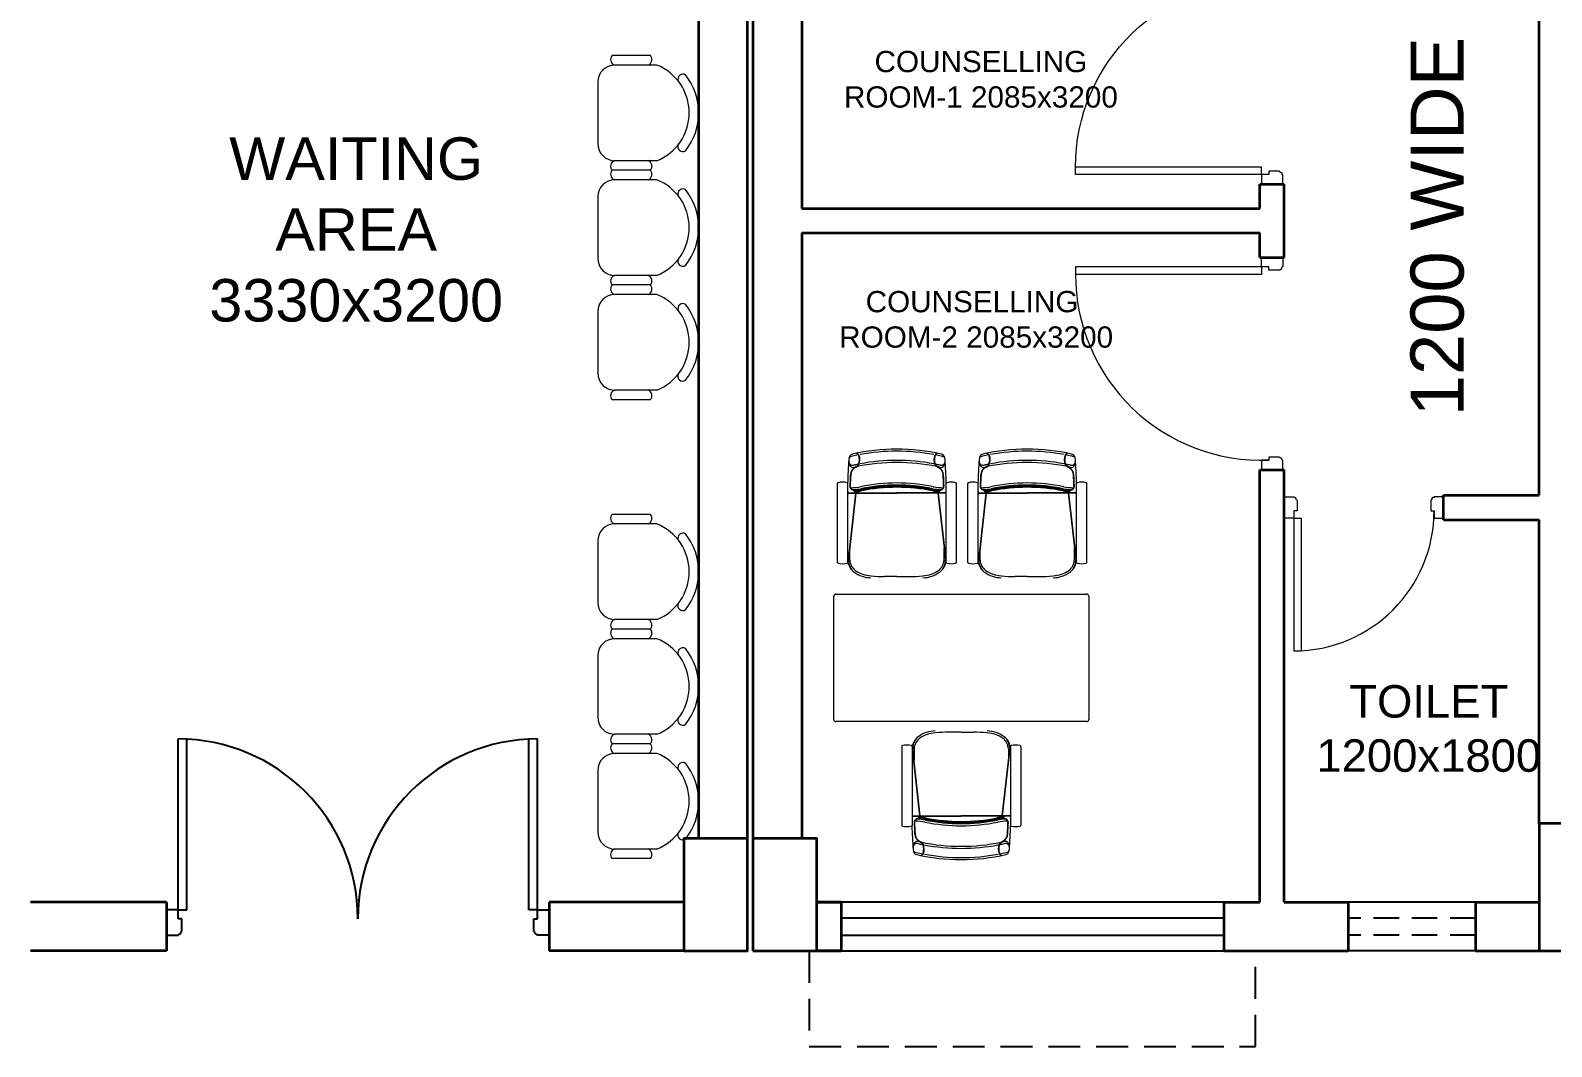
# Model space of a CAD drawing. Header units: millimetres. Extents: x 1380494 to 2061523, y -305664 to -174999.
# Drawn here: x 2005513 to 2012671, y -287774 to -282991 of the extents above; entities that cross this region are included whole.
import ezdxf
from ezdxf.enums import TextEntityAlignment as Align

# ---------------------------------------------------------------- set-up
doc = ezdxf.new("R2010")
doc.units = ezdxf.units.MM
doc.header["$LTSCALE"] = 600
doc.header["$MEASUREMENT"] = 0
doc.linetypes.add('HIDDEN', pattern=[0.375, 0.25, -0.125])
for name, color, linetype, lineweight in [('col', 5, 'Continuous', 35), ('DOOR', 144, 'Continuous', 13), ('funiture', 30, 'Continuous', 13), ('furniture', 30, 'Continuous', 9), ('P-Wall', 250, 'Continuous', 35)]:
    doc.layers.add(name, color=color, linetype=linetype, lineweight=lineweight)
for name, color, linetype in [('Lines', 7, 'Continuous'), ('TEXT', 250, 'Continuous'), ('wall', 1, 'Continuous'), ('Window', 4, 'Continuous')]:
    doc.layers.add(name, color=color, linetype=linetype)
doc.styles.add('ARIAL', font='arial.ttf')

# ---------------------------------------------------------------- blocks, each defined once
blk = doc.blocks.new('CH1')
for p, q in [((7.79, 8.86), (15.54, 8.86)), ((8.95, 10.63), (16.07, 10.63)), ((18.73, -5.67), (18.73, 5.67)), ((7.79, -8.86), (15.54, -8.86)), ((8.95, -10.63), (16.07, -10.63))]:
    blk.add_line(p, q)
for centre, radius, start, end in [((11.3, 0), 9.53, 111.6314, 248.3686), ((9.81, 9.9), 1.13, 139.8035, 247.8585), ((15.54, 5.67), 3.19, 0, 90), ((15.21, 9.9), 1.13, 292.1415, 40.1965), ((11.3, 0), 11.3, 141.456, 218.544), ((2.95, 6.24), 0.935, 339.0298, 121.3377), ((2.94, -6.24), 0.935, 238.6623, 20.9702), ((15.54, -5.67), 3.19, 270, 0), ((9.81, -9.9), 1.13, 112.1415, 220.1965), ((15.21, -9.9), 1.13, 319.8035, 67.8585)]:
    blk.add_arc(centre, radius, start, end)
blk = doc.blocks.new('A$C32852038')
at = {"xscale": 25.40000009536743, "yscale": 25.39999985694885, "zscale": 25.39999999999785, "rotation": 90}
blk.add_blockref('CH1', (0, -475.7), dxfattribs=at)
blk = doc.blocks.new('750')
at = {"layer": 'DOOR', "color": 8}
for p, q in [((-50, 705), (-47.5, 705)), ((-35, 690), (-35, 692.5)), ((50, 45), (50, 80)), ((50, 80), (675, 80)), ((675, 45), (675, 80)), ((-50, 45), (-47.5, 45)), ((-35, 60), (-35, 57.5)), ((50, 45), (675, 45))]:
    blk.add_line(p, q, dxfattribs=at)
for points in [[(15, 690), (15, 705), (50, 705), (50, 750), (-50, 750), (-50, 705)], [(-35, 690), (15, 690)], [(15, 60), (15, 45), (50, 45), (50, 0), (-50, 0), (-50, 45)], [(-35, 60), (15, 60)]]:
    blk.add_lwpolyline(points, dxfattribs=at)
for centre, radius, start, end in [((-35, 705), 12.5, 180, 270), ((15, 45), 660, 0, 90), ((-35, 45), 12.5, 90, 180)]:
    blk.add_arc(centre, radius, start, end, dxfattribs=at)
blk = doc.blocks.new('A$C19B8274B')
at = {"layer": 'DOOR'}
blk.add_line((-45, 925), (-80, 925), dxfattribs=at)
at = {"layer": 'DOOR', "color": 8}
for p, q in [((-80, 50), (-80, 925)), ((-45, 50), (-45, 925)), ((-45, 50), (-80, 50)), ((-955, -50), (-955, -47.5)), ((-940, -35), (-942.5, -35)), ((-60, -35), (-57.5, -35)), ((-45, -50), (-45, -47.5))]:
    blk.add_line(p, q, dxfattribs=at)
for points in [[(-940, 15), (-955, 15), (-955, 50), (-1000, 50), (-1000, -50), (-955, -50)], [(-940, -35), (-940, 15)], [(-60, 15), (-45, 15), (-45, 50), (0, 50), (0, -50), (-45, -50)], [(-60, -35), (-60, 15)]]:
    blk.add_lwpolyline(points, dxfattribs=at)
for centre, radius, start, end in [((-80, 50), 875, 90, 182.29244), ((-955, -35), 12.5, 270, 0), ((-45, -35), 12.5, 180, 270)]:
    blk.add_arc(centre, radius, start, end, dxfattribs=at)
blk = doc.blocks.new('W1800')
at = {"layer": 'wall', "color": 7}
for p, q in [((0, -57.5), (0, 172.5)), ((1800, 172.5), (1800, -57.5))]:
    blk.add_line(p, q, dxfattribs=at)
at = {"layer": 'Window'}
for p, q in [((0, 172.5), (1800, 172.5)), ((0, 97.5), (1800, 97.5)), ((1800, 17.5), (0, 17.5)), ((1800, -57.5), (0, -57.5))]:
    blk.add_line(p, q, dxfattribs=at)

msp = doc.modelspace()

# ---------------------------------------------------------------- linework, layer by layer
at = {"color": 8, "lineweight": 25}
for p, q in [((2006207.8057, -287130.3043), (2006207.8057, -286326.3043)), ((2006249.8057, -287130.3043), (2006249.8057, -286326.3043)), ((2007857.8057, -287130.3043), (2007857.8057, -286326.3043)), ((2007899.8057, -287130.3043), (2007899.8057, -286326.3043)), ((2006153.8057, -287130.3043), (2006153.8057, -287250.3043)), ((2006207.8057, -287130.3043), (2006153.8057, -287130.3043)), ((2006153.8057, -287130.3043), (2006153.8057, -287250.3043)), ((2006207.8057, -287172.3043), (2006207.8057, -287130.3043)), ((2006207.8057, -287130.3043), (2006249.8057, -287130.3043)), ((2007899.8057, -287130.3043), (2007857.8057, -287130.3043)), ((2007899.8057, -287172.3043), (2007899.8057, -287130.3043)), ((2007899.8057, -287130.3043), (2007953.8057, -287130.3043)), ((2007953.8057, -287130.3043), (2007953.8057, -287250.3043)), ((2006225.8057, -287172.3043), (2006207.8057, -287172.3043)), ((2006225.8057, -287232.3043), (2006222.8057, -287232.3043)), ((2006225.8057, -287232.3043), (2006225.8057, -287172.3043)), ((2007881.8057, -287172.3043), (2007899.8057, -287172.3043)), ((2007881.8057, -287232.3043), (2007881.8057, -287172.3043)), ((2007881.8057, -287232.3043), (2007884.8057, -287232.3043)), ((2006153.8057, -287250.3043), (2006207.8057, -287250.3043)), ((2006207.8057, -287250.3043), (2006207.8057, -287247.3043)), ((2007899.8057, -287250.3043), (2007899.8057, -287247.3043)), ((2007953.8057, -287250.3043), (2007899.8057, -287250.3043))]:
    msp.add_line(p, q, dxfattribs=at)
at = {"color": 8}
for centre, radius, start, end in [((2006207.8057, -287172.3043), 846, 0, 90), ((2007899.8057, -287172.3043), 846, 90, 180), ((2006207.8057, -287232.3043), 15, 270, 0), ((2007899.8057, -287232.3043), 15, 180, 270)]:
    msp.add_arc(centre, radius, start, end, dxfattribs=at)
at = {"layer": 'col'}
for points in [[(2012613.3057, -287324.3043), (2012963.3057, -287324.3043), (2012963.3057, -286724.3043), (2012613.3057, -286724.3043)], [(2008588.3057, -287324.3043), (2008888.3057, -287324.3043), (2008888.3057, -286794.3043), (2008588.3057, -286794.3043)], [(2008913.3057, -287324.3043), (2009213.3057, -287324.3043), (2009213.3057, -286794.3043), (2008913.3057, -286794.3043)]]:
    msp.add_lwpolyline(points, close=True, dxfattribs=at)
at = {"layer": 'funiture'}
for p, q in [((2009310.6789, -285494.9793), (2009310.6789, -285123.7742)), ((2009358.9499, -285494.9793), (2009358.9499, -285123.7742)), ((2009358.99, -285162.276), (2009358.99, -285142.6516)), ((2009363.8171, -285167.1031), (2009590.6503, -285167.1031)), ((2009817.4834, -285167.1031), (2009590.6503, -285167.1031)), ((2009822.3105, -285162.276), (2009822.3105, -285142.6516)), ((2009822.3507, -285494.9793), (2009822.3507, -285123.7742)), ((2009870.6216, -285494.9793), (2009870.6216, -285123.7742)), ((2009923.9514, -285494.9793), (2009923.9514, -285123.7742)), ((2009972.2224, -285494.9793), (2009972.2224, -285123.7742)), ((2009972.2625, -285162.276), (2009972.2625, -285142.6516)), ((2009977.0896, -285167.1031), (2010203.9228, -285167.1031)), ((2010430.7559, -285167.1031), (2010203.9228, -285167.1031)), ((2010435.583, -285162.276), (2010435.583, -285142.6516)), ((2010435.6232, -285494.9793), (2010435.6232, -285123.7742)), ((2010483.8941, -285494.9793), (2010483.8941, -285123.7742)), ((2009395.9191, -285168.639), (2009360.5128, -285483.6475)), ((2009397.8584, -285168.639), (2009362.4411, -285483.7725)), ((2009363.8171, -285168.639), (2009590.6503, -285168.639)), ((2009817.4834, -285168.639), (2009590.6503, -285168.639)), ((2009783.4422, -285168.639), (2009818.8595, -285483.7725)), ((2009785.3815, -285168.639), (2009820.7878, -285483.6475)), ((2010009.1916, -285168.639), (2009973.7853, -285483.6475)), ((2010011.1309, -285168.639), (2009975.7136, -285483.7725)), ((2009977.0896, -285168.639), (2010203.9228, -285168.639)), ((2010430.7559, -285168.639), (2010203.9228, -285168.639)), ((2010396.7147, -285168.639), (2010432.132, -285483.7725)), ((2010398.654, -285168.639), (2010434.0603, -285483.6475)), ((2009368.6041, -285483.1711), (2009368.6041, -285428.936)), ((2009812.6965, -285483.1711), (2009812.6965, -285428.936)), ((2009981.8765, -285483.1711), (2009981.8765, -285428.936)), ((2010425.969, -285483.1711), (2010425.969, -285428.936)), ((2009590.6503, -285561.8997), (2009532.7252, -285561.8997)), ((2009590.6503, -285561.8997), (2009648.5754, -285561.8997)), ((2010203.9228, -285561.8997), (2010145.9977, -285561.8997)), ((2010203.9228, -285561.8997), (2010261.8479, -285561.8997)), ((2009293.3057, -286234.7548), (2009293.3057, -285654.7548)), ((2009303.3057, -285644.7548), (2010483.3057, -285644.7548)), ((2010493.3057, -285654.7548), (2010493.3057, -286234.7548)), ((2010483.3057, -286244.7548), (2009303.3057, -286244.7548)), ((2009893.3057, -286294.3043), (2009835.3806, -286294.3043)), ((2009893.3057, -286294.3043), (2009951.2308, -286294.3043)), ((2009613.3344, -286361.2247), (2009613.3344, -286732.4298)), ((2009661.6053, -286361.2247), (2009661.6053, -286732.4298)), ((2009698.5745, -286687.5651), (2009663.1682, -286372.5565)), ((2009700.5138, -286687.5651), (2009665.0965, -286372.4315)), ((2009671.2595, -286373.033), (2009671.2595, -286427.268)), ((2010086.0976, -286687.5651), (2010121.5149, -286372.4315)), ((2010088.0369, -286687.5651), (2010123.4432, -286372.5565)), ((2010115.3519, -286373.033), (2010115.3519, -286427.268)), ((2010125.0061, -286361.2247), (2010125.0061, -286732.4298)), ((2010173.277, -286361.2247), (2010173.277, -286732.4298)), ((2009661.6455, -286693.928), (2009661.6455, -286713.5524)), ((2009666.4726, -286687.5651), (2009893.3057, -286687.5651)), ((2009666.4726, -286689.1009), (2009893.3057, -286689.1009)), ((2010120.1389, -286687.5651), (2009893.3057, -286687.5651)), ((2010120.1389, -286689.1009), (2009893.3057, -286689.1009)), ((2010124.9659, -286693.928), (2010124.9659, -286713.5524))]:
    msp.add_line(p, q, dxfattribs=at)
for centre, radius, start, end in [((2020022.8203, -285632.2215), 10676.8032, 176.65963364, 177.25843805), ((2009382.9966, -285018.7489), 19.3084, 176.70008449, 282.67323217), ((2009416.1895, -285016.4101), 52.4125, 180.25677998, 197.74582907), ((2009416.1895, -285016.4101), 52.4125, 158.20632545, 173.09759814), ((2009374.4387, -285007.1827), 9.6542, 103.70082581, 167.53733346), ((2009384.5513, -285003.7574), 18.3429, 99.77146883, 158.20632545), ((2009590.6503, -285894.0629), 922.509, 101.66197863, 103.70082581), ((2009590.6503, -285894.0629), 932.1632, 90, 102.96978988), ((2009393.1628, -285000.2277), 19.3084, 23.96650584, 72.45618572), ((2009393.1628, -285000.2277), 21.2392, 23.96650584, 64.20373693), ((2009362.1401, -285011.8435), 52.4125, 336.03349416, 21.79367455), ((2009362.1401, -285011.8435), 54.3433, 336.03349416, 21.79367455), ((2009590.6503, -285942.1925), 927.1947, 90, 100.77556072), ((2009590.6503, -285894.0629), 922.509, 90, 100.82869696), ((2009590.6503, -285894.0629), 932.1632, 77.03021012, 90), ((2009590.6503, -285894.0629), 922.509, 79.17130304, 90), ((2009590.6503, -285942.1925), 927.1947, 79.22443928, 90), ((2009819.1605, -285011.8435), 54.3433, 158.20632545, 203.96650584), ((2009819.1605, -285011.8435), 52.4125, 158.20632545, 203.96650584), ((2009788.1378, -285000.2277), 21.2392, 115.79626307, 156.03349416), ((2009788.1378, -285000.2277), 19.3084, 107.54381428, 156.03349416), ((2009590.6503, -285894.0629), 922.509, 76.29917419, 78.33802137), ((2009798.304, -285018.7489), 19.3084, 257.32676783, 3.29991551), ((2009796.7493, -285003.7574), 18.3429, 21.79367455, 80.22853117), ((2009806.8619, -285007.1827), 9.6542, 12.46266654, 76.29917419), ((2009765.1111, -285016.4101), 52.4125, 6.90240186, 21.79367455), ((2009765.1111, -285016.4101), 52.4125, 342.25417093, 359.74322002), ((1999158.4803, -285632.2215), 10676.8032, 2.74156195, 3.34036636), ((2020636.0928, -285632.2215), 10676.8032, 176.65963364, 177.25843805), ((2009996.2691, -285018.7489), 19.3084, 176.70008449, 282.67323217), ((2010029.4619, -285016.4101), 52.4125, 180.25677998, 197.74582907), ((2010029.4619, -285016.4101), 52.4125, 158.20632545, 173.09759814), ((2009987.7112, -285007.1827), 9.6542, 103.70082581, 167.53733346), ((2009997.8238, -285003.7574), 18.3429, 99.77146883, 158.20632545), ((2010203.9228, -285894.0629), 922.509, 101.66197863, 103.70082581), ((2010203.9228, -285894.0629), 932.1632, 90, 102.96978988), ((2010006.4353, -285000.2277), 19.3084, 23.96650584, 72.45618572), ((2010006.4353, -285000.2277), 21.2392, 23.96650584, 64.20373693), ((2009975.4126, -285011.8435), 52.4125, 336.03349416, 21.79367455), ((2009975.4126, -285011.8435), 54.3433, 336.03349416, 21.79367455), ((2010203.9228, -285942.1925), 927.1947, 90, 100.77556072), ((2010203.9228, -285894.0629), 922.509, 90, 100.82869696), ((2010203.9228, -285894.0629), 932.1632, 77.03021012, 90), ((2010203.9228, -285894.0629), 922.509, 79.17130304, 90), ((2010203.9228, -285942.1925), 927.1947, 79.22443928, 90), ((2010432.433, -285011.8435), 54.3433, 158.20632545, 203.96650584), ((2010432.433, -285011.8435), 52.4125, 158.20632545, 203.96650584), ((2010401.4103, -285000.2277), 21.2392, 115.79626307, 156.03349416), ((2010401.4103, -285000.2277), 19.3084, 107.54381428, 156.03349416), ((2010203.9228, -285894.0629), 922.509, 76.29917419, 78.33802137), ((2010411.5765, -285018.7489), 19.3084, 257.32676783, 3.29991551), ((2010410.0218, -285003.7574), 18.3429, 21.79367455, 80.22853117), ((2010420.1344, -285007.1827), 9.6542, 12.46266654, 76.29917419), ((2010378.3836, -285016.4101), 52.4125, 6.90240186, 21.79367455), ((2010378.3836, -285016.4101), 52.4125, 342.25417093, 359.74322002), ((1999771.7528, -285632.2215), 10676.8032, 2.74156195, 3.34036636), ((2009385.7205, -285028.5777), 19.8188, 191.07620521, 298.39111717), ((2020022.8203, -285632.2215), 10665.5921, 177.05750074, 177.32765938), ((2020022.8203, -285632.2215), 10663.6612, 177.05803753, 177.32765938), ((2009415.3971, -285085.1977), 44.1095, 112.95981297, 179.37544242), ((2009415.3971, -285085.1977), 42.1787, 112.95981297, 179.37544242), ((2009590.6503, -285942.1925), 927.1947, 101.39623838, 102.67323217), ((2009386.5128, -285020.653), 26.627, 296.01260835, 332.04881332), ((2009386.5128, -285020.653), 28.5578, 296.01260835, 332.04881332), ((2009590.6503, -285942.1925), 917.5405, 90, 101.81072408), ((2009590.6503, -285942.1925), 917.5405, 78.18927592, 90), ((2009794.7878, -285020.653), 28.5578, 207.95118668, 243.98739165), ((2009794.7878, -285020.653), 26.627, 207.95118668, 243.98739165), ((2009590.6503, -285942.1925), 927.1947, 77.32676783, 78.60376162), ((2009765.9035, -285085.1977), 42.1787, 0.62455758, 67.04018703), ((2009765.9035, -285085.1977), 44.1095, 0.62455758, 67.04018703), ((2009795.5801, -285028.5777), 19.8188, 241.60888283, 348.92379479), ((1999158.4803, -285632.2215), 10663.6612, 2.67234062, 2.94196247), ((1999158.4803, -285632.2215), 10665.5921, 2.67234062, 2.94249926), ((2009998.993, -285028.5777), 19.8188, 191.07620521, 298.39111717), ((2020636.0928, -285632.2215), 10665.5921, 177.05750074, 177.32765938), ((2020636.0928, -285632.2215), 10663.6612, 177.05803753, 177.32765938), ((2010028.6696, -285085.1977), 44.1095, 112.95981297, 179.37544242), ((2010028.6696, -285085.1977), 42.1787, 112.95981297, 179.37544242), ((2010203.9228, -285942.1925), 927.1947, 101.39623838, 102.67323217), ((2009999.7853, -285020.653), 26.627, 296.01260835, 332.04881332), ((2009999.7853, -285020.653), 28.5578, 296.01260835, 332.04881332), ((2010203.9228, -285942.1925), 917.5405, 90, 101.81072408), ((2010203.9228, -285942.1925), 917.5405, 78.18927592, 90), ((2010408.0603, -285020.653), 28.5578, 207.95118668, 243.98739165), ((2010408.0603, -285020.653), 26.627, 207.95118668, 243.98739165), ((2010203.9228, -285942.1925), 927.1947, 77.32676783, 78.60376162), ((2010379.176, -285085.1977), 42.1787, 0.62455758, 67.04018703), ((2010379.176, -285085.1977), 44.1095, 0.62455758, 67.04018703), ((2010408.8526, -285028.5777), 19.8188, 241.60888283, 348.92379479), ((1999771.7528, -285632.2215), 10663.6612, 2.67234062, 2.94196247), ((1999771.7528, -285632.2215), 10665.5921, 2.67234062, 2.94249926), ((2009314.5406, -285123.7742), 3.8617, 104.50916381, 180), ((2009334.8144, -285202.1155), 84.7837, 75.49083619, 104.50916381), ((2009355.0882, -285123.7742), 3.8617, 0, 75.49083619), ((2009363.8171, -285162.276), 4.8271, 180, 270), ((2009388.1144, -285135.8467), 19.3084, 177.32765938, 249.24401899), ((2009388.1144, -285135.8467), 17.3775, 177.32765938, 249.24401899), ((2009362.1197, -284812.2747), 331.4631, 271.80312381, 279.94269532), ((2009371.4459, -285179.8286), 27.7262, 27.32078009, 69.24401899), ((2009371.4459, -285179.8286), 29.657, 27.32078009, 69.24401899), ((2009362.1197, -284812.2747), 341.1173, 273.58999436, 279.94269532), ((2009362.1197, -284812.2747), 345.9444, 274.69671947, 279.94269532), ((2009362.1197, -284812.2747), 348.8406, 275.11950739, 279.94269532), ((2009362.1197, -284812.2747), 351.7369, 275.4393317, 279.94269532), ((2009588.2365, -285955.3537), 833.88, 89.83220517, 101.70538629), ((2009588.2365, -285955.3537), 824.2258, 89.83220517, 101.70538629), ((2009588.2365, -285955.3537), 819.3987, 89.83220517, 101.70538629), ((2009588.2365, -285955.3537), 816.5025, 89.83081802, 101.70538629), ((2009588.2365, -285955.3537), 813.6062, 89.83001502, 101.70538629), ((2009593.0641, -285955.3537), 833.88, 78.29461371, 90.16779483), ((2009588.2365, -285955.3537), 833.88, 89.83220517, 89.83414781), ((2009593.0641, -285955.3537), 824.2258, 78.29461371, 90.16779483), ((2009593.0641, -285955.3537), 813.6062, 78.29461371, 90.16998498), ((2009593.0641, -285955.3537), 816.5025, 78.29461371, 90.16918198), ((2009593.0641, -285955.3537), 819.3987, 78.29461371, 90.16779483), ((2009819.1809, -284812.2747), 351.7369, 260.05730468, 264.5606683), ((2009819.1809, -284812.2747), 348.8406, 260.05730468, 264.88049261), ((2009819.1809, -284812.2747), 345.9444, 260.05730468, 265.30328053), ((2009819.1809, -284812.2747), 341.1173, 260.05730468, 266.41000564), ((2009819.1809, -284812.2747), 331.4631, 260.05730468, 268.19687619), ((2009809.8547, -285179.8286), 29.657, 110.75598101, 152.67921991), ((2009809.8547, -285179.8286), 27.7262, 110.75598101, 152.67921991), ((2009793.1862, -285135.8467), 17.3775, 290.75598101, 2.67234062), ((2009793.1862, -285135.8467), 19.3084, 290.75598101, 2.67234062), ((2009817.4834, -285162.276), 4.8271, 270, 0), ((2009826.2124, -285123.7742), 3.8617, 104.50916381, 180), ((2009846.4862, -285202.1155), 84.7837, 75.49083619, 104.50916381), ((2009866.76, -285123.7742), 3.8617, 0, 75.49083619), ((2009927.8131, -285123.7742), 3.8617, 104.50916381, 180), ((2009948.0869, -285202.1155), 84.7837, 75.49083619, 104.50916381), ((2009968.3607, -285123.7742), 3.8617, 0, 75.49083619), ((2009977.0896, -285162.276), 4.8271, 180, 270), ((2010001.3869, -285135.8467), 19.3084, 177.32765938, 249.24401899), ((2010001.3869, -285135.8467), 17.3775, 177.32765938, 249.24401899), ((2009975.3922, -284812.2747), 331.4631, 271.80312381, 279.94269532), ((2009984.7184, -285179.8286), 27.7262, 27.32078009, 69.24401899), ((2009984.7184, -285179.8286), 29.657, 27.32078009, 69.24401899), ((2009975.3922, -284812.2747), 341.1173, 273.58999436, 279.94269532), ((2009975.3922, -284812.2747), 345.9444, 274.69671947, 279.94269532), ((2009975.3922, -284812.2747), 348.8406, 275.11950739, 279.94269532), ((2009975.3922, -284812.2747), 351.7369, 275.4393317, 279.94269532), ((2010201.509, -285955.3537), 833.88, 89.83220517, 101.70538629), ((2010201.509, -285955.3537), 824.2258, 89.83220517, 101.70538629), ((2010201.509, -285955.3537), 819.3987, 89.83220517, 101.70538629), ((2010201.509, -285955.3537), 816.5025, 89.83081802, 101.70538629), ((2010201.509, -285955.3537), 813.6062, 89.83001502, 101.70538629), ((2010206.3366, -285955.3537), 833.88, 78.29461371, 90.16779483), ((2010201.509, -285955.3537), 833.88, 89.83220517, 89.83414781), ((2010206.3366, -285955.3537), 824.2258, 78.29461371, 90.16779483), ((2010206.3366, -285955.3537), 813.6062, 78.29461371, 90.16998498), ((2010206.3366, -285955.3537), 816.5025, 78.29461371, 90.16918198), ((2010206.3366, -285955.3537), 819.3987, 78.29461371, 90.16779483), ((2010432.4534, -284812.2747), 351.7369, 260.05730468, 264.5606683), ((2010432.4534, -284812.2747), 348.8406, 260.05730468, 264.88049261), ((2010432.4534, -284812.2747), 345.9444, 260.05730468, 265.30328053), ((2010432.4534, -284812.2747), 341.1173, 260.05730468, 266.41000564), ((2010432.4534, -284812.2747), 331.4631, 260.05730468, 268.19687619), ((2010423.1272, -285179.8286), 29.657, 110.75598101, 152.67921991), ((2010423.1272, -285179.8286), 27.7262, 110.75598101, 152.67921991), ((2010406.4587, -285135.8467), 17.3775, 290.75598101, 2.67234062), ((2010406.4587, -285135.8467), 19.3084, 290.75598101, 2.67234062), ((2010430.7559, -285162.276), 4.8271, 270, 0), ((2010439.4849, -285123.7742), 3.8617, 104.50916381, 180), ((2010459.7587, -285202.1155), 84.7837, 75.49083619, 104.50916381), ((2010480.0324, -285123.7742), 3.8617, 0, 75.49083619), ((2009363.777, -285173.466), 4.8271, 90, 180), ((2009817.5236, -285173.466), 4.8271, 0, 90), ((2009977.0495, -285173.466), 4.8271, 90, 180), ((2010430.7961, -285173.466), 4.8271, 0, 90), ((2009314.5406, -285494.9793), 3.8617, 180, 255.49083619), ((2009334.8144, -285416.6381), 84.7837, 255.49083619, 284.50916381), ((2009355.0882, -285494.9793), 3.8617, 284.50916381, 0), ((2009436.0984, -285479.7845), 77.2335, 182.6868545, 232.02550543), ((2009361.4722, -285483.7554), 0.9654, 173.58699229, 181.51759988), ((2009438.3265, -285481.7192), 77.8467, 181.51759988, 216.50279898), ((2009442.2915, -285483.7537), 79.8566, 180.09192876, 213.96552323), ((2009436.0984, -285479.7845), 67.5793, 182.6868545, 232.02550543), ((2009745.2021, -285479.7845), 67.5793, 307.97449457, 357.3131455), ((2009745.2021, -285479.7845), 77.2335, 307.97449457, 357.3131455), ((2009739.009, -285483.7537), 79.8566, 326.03447677, 359.90807124), ((2009742.9741, -285481.7192), 77.8467, 323.49720102, 358.48240012), ((2009819.8284, -285483.7554), 0.9654, 358.48240012, 6.41300771), ((2009826.2124, -285494.9793), 3.8617, 180, 255.49083619), ((2009846.4862, -285416.6381), 84.7837, 255.49083619, 284.50916381), ((2009866.76, -285494.9793), 3.8617, 284.50916381, 0), ((2009927.8131, -285494.9793), 3.8617, 180, 255.49083619), ((2009948.0869, -285416.6381), 84.7837, 255.49083619, 284.50916381), ((2009968.3607, -285494.9793), 3.8617, 284.50916381, 0), ((2010049.3709, -285479.7845), 77.2335, 182.6868545, 232.02550543), ((2009974.7446, -285483.7554), 0.9654, 173.58699229, 181.51759988), ((2010051.5989, -285481.7192), 77.8467, 181.51759988, 216.50279898), ((2010055.564, -285483.7537), 79.8566, 180.09192876, 213.96552323), ((2010049.3709, -285479.7845), 67.5793, 182.6868545, 232.02550543), ((2010358.4746, -285479.7845), 67.5793, 307.97449457, 357.3131455), ((2010358.4746, -285479.7845), 77.2335, 307.97449457, 357.3131455), ((2010352.2815, -285483.7537), 79.8566, 326.03447677, 359.90807124), ((2010356.2466, -285481.7192), 77.8467, 323.49720102, 358.48240012), ((2010433.1009, -285483.7554), 0.9654, 358.48240012, 6.41300771), ((2010439.4849, -285494.9793), 3.8617, 180, 255.49083619), ((2010459.7587, -285416.6381), 84.7837, 255.49083619, 284.50916381), ((2010480.0324, -285494.9793), 3.8617, 284.50916381, 0), ((2009472.1486, -285425.2057), 142.5328, 234.10227173, 268.54044312), ((2009472.1486, -285425.2057), 132.8786, 234.10227173, 268.54044312), ((2009536.1788, -284978.4222), 583.4876, 263.44990877, 269.66638505), ((2009645.1217, -284978.4222), 583.4876, 270.33361495, 276.55009123), ((2009709.152, -285425.2057), 132.8786, 271.45955688, 305.89772827), ((2009709.152, -285425.2057), 142.5328, 271.45955688, 305.89772827), ((2010085.4211, -285425.2057), 142.5328, 234.10227173, 268.54044312), ((2010085.4211, -285425.2057), 132.8786, 234.10227173, 268.54044312), ((2010149.4513, -284978.4222), 583.4876, 263.44990877, 269.66638505), ((2010258.3942, -284978.4222), 583.4876, 270.33361495, 276.55009123), ((2010322.4245, -285425.2057), 132.8786, 271.45955688, 305.89772827), ((2010322.4245, -285425.2057), 142.5328, 271.45955688, 305.89772827), ((2009303.3057, -285654.7548), 10, 90, 180), ((2010483.3057, -285654.7548), 10, 0, 90), ((2009303.3057, -286234.7548), 10, 180, 270), ((2010483.3057, -286234.7548), 10, 270, 0), ((2009774.804, -286430.9984), 142.5328, 91.45955688, 125.89772827), ((2009774.804, -286430.9984), 132.8786, 91.45955688, 125.89772827), ((2009838.8343, -286877.7818), 583.4876, 90.33361495, 96.55009123), ((2009947.7772, -286877.7818), 583.4876, 83.44990877, 89.66638505), ((2010011.8074, -286430.9984), 132.8786, 54.10227173, 88.54044312), ((2010011.8074, -286430.9984), 142.5328, 54.10227173, 88.54044312), ((2009617.196, -286361.2247), 3.8617, 104.50916381, 180), ((2009637.4698, -286439.5659), 84.7837, 75.49083619, 104.50916381), ((2009657.7436, -286361.2247), 3.8617, 0, 75.49083619), ((2009738.7539, -286376.4195), 77.2335, 127.97449457, 177.3131455), ((2009664.1276, -286372.4487), 0.9654, 178.48240012, 186.41300771), ((2009740.9819, -286374.4848), 77.8467, 143.49720102, 178.48240012), ((2009744.9469, -286372.4503), 79.8566, 146.03447677, 179.90807124), ((2009738.7539, -286376.4195), 67.5793, 127.97449457, 177.3131455), ((2010047.8576, -286376.4195), 67.5793, 2.6868545, 52.02550543), ((2010047.8576, -286376.4195), 77.2335, 2.6868545, 52.02550543), ((2010041.6645, -286372.4503), 79.8566, 0.09192876, 33.96552323), ((2010045.6295, -286374.4848), 77.8467, 1.51759988, 36.50279898), ((2010122.4838, -286372.4487), 0.9654, 353.58699229, 1.51759988), ((2010128.8678, -286361.2247), 3.8617, 104.50916381, 180), ((2010149.1416, -286439.5659), 84.7837, 75.49083619, 104.50916381), ((2010169.4154, -286361.2247), 3.8617, 0, 75.49083619), ((2009617.196, -286732.4298), 3.8617, 180, 255.49083619), ((2009637.4698, -286654.0886), 84.7837, 255.49083619, 284.50916381), ((2009657.7436, -286732.4298), 3.8617, 284.50916381, 0), ((2020325.4757, -286223.9825), 10676.8032, 182.74156195, 183.34036636), ((2009666.4324, -286682.738), 4.8271, 180, 270), ((2009666.4726, -286693.928), 4.8271, 90, 180), ((2009690.7698, -286720.3573), 19.3084, 110.75598101, 182.67234062), ((2020325.4757, -286223.9825), 10665.5921, 182.67234062, 182.94249926), ((2009690.7698, -286720.3573), 17.3775, 110.75598101, 182.67234062), ((2020325.4757, -286223.9825), 10663.6612, 182.67234062, 182.94196247), ((2009664.7751, -287043.9294), 331.4631, 80.05730468, 88.19687619), ((2009674.1013, -286676.3754), 27.7262, 290.75598101, 332.67921991), ((2009674.1013, -286676.3754), 29.657, 290.75598101, 332.67921991), ((2009664.7751, -287043.9294), 341.1173, 80.05730468, 86.41000564), ((2009664.7751, -287043.9294), 345.9444, 80.05730468, 85.30328053), ((2009664.7751, -287043.9294), 348.8406, 80.05730468, 84.88049261), ((2009664.7751, -287043.9294), 351.7369, 80.05730468, 84.5606683), ((2009890.8919, -285900.8503), 833.88, 258.29461371, 270.16779483), ((2009890.8919, -285900.8503), 824.2258, 258.29461371, 270.16779483), ((2009890.8919, -285900.8503), 819.3987, 258.29461371, 270.16779483), ((2009890.8919, -285900.8503), 816.5025, 258.29461371, 270.16918198), ((2009890.8919, -285900.8503), 813.6062, 258.29461371, 270.16998498), ((2009895.7195, -285900.8503), 833.88, 269.83220517, 281.70538629), ((2009895.7195, -285900.8503), 833.88, 269.83220517, 269.83414781), ((2009895.7195, -285900.8503), 813.6062, 269.83001502, 281.70538629), ((2009895.7195, -285900.8503), 824.2258, 269.83220517, 281.70538629), ((2009895.7195, -285900.8503), 816.5025, 269.83081802, 281.70538629), ((2009895.7195, -285900.8503), 819.3987, 269.83220517, 281.70538629), ((2010121.8363, -287043.9294), 351.7369, 95.4393317, 99.94269532), ((2010121.8363, -287043.9294), 348.8406, 95.11950739, 99.94269532), ((2010121.8363, -287043.9294), 345.9444, 94.69671947, 99.94269532), ((2010121.8363, -287043.9294), 341.1173, 93.58999436, 99.94269532), ((2010121.8363, -287043.9294), 331.4631, 91.80312381, 99.94269532), ((2010112.5101, -286676.3754), 29.657, 207.32078009, 249.24401899), ((2010112.5101, -286676.3754), 27.7262, 207.32078009, 249.24401899), ((2010095.8416, -286720.3573), 17.3775, 357.32765938, 69.24401899), ((2010095.8416, -286720.3573), 19.3084, 357.32765938, 69.24401899), ((1999461.1357, -286223.9825), 10663.6612, 357.05803753, 357.32765938), ((1999461.1357, -286223.9825), 10665.5921, 357.05750074, 357.32765938), ((1999461.1357, -286223.9825), 10676.8032, 356.65963364, 357.25843805), ((2010120.1389, -286693.928), 4.8271, 0, 90), ((2010120.179, -286682.738), 4.8271, 270, 0), ((2010128.8678, -286732.4298), 3.8617, 180, 255.49083619), ((2010149.1416, -286654.0886), 84.7837, 255.49083619, 284.50916381), ((2010169.4154, -286732.4298), 3.8617, 284.50916381, 0), ((2009688.3759, -286827.6263), 19.8188, 61.60888283, 168.92379479), ((2009718.0525, -286771.0063), 44.1095, 180.62455758, 247.04018703), ((2009718.0525, -286771.0063), 42.1787, 180.62455758, 247.04018703), ((2009689.1682, -286835.551), 26.627, 27.95118668, 63.98739165), ((2009689.1682, -286835.551), 28.5578, 27.95118668, 63.98739165), ((2009893.3057, -285914.0115), 917.5405, 258.18927592, 270), ((2009893.3057, -285914.0115), 917.5405, 270, 281.81072408), ((2010097.4432, -286835.551), 28.5578, 116.01260835, 152.04881332), ((2010097.4432, -286835.551), 26.627, 116.01260835, 152.04881332), ((2010068.5589, -286771.0063), 42.1787, 292.95981297, 359.37544242), ((2010068.5589, -286771.0063), 44.1095, 292.95981297, 359.37544242), ((2010098.2355, -286827.6263), 19.8188, 11.07620521, 118.39111717), ((2009685.652, -286837.4551), 19.3084, 77.32676783, 183.29991551), ((2009718.8449, -286839.7939), 52.4125, 162.25417093, 179.74322002), ((2009718.8449, -286839.7939), 52.4125, 186.90240186, 201.79367455), ((2009677.0941, -286849.0213), 9.6542, 192.46266654, 256.29917419), ((2009687.2067, -286852.4466), 18.3429, 201.79367455, 260.22853117), ((2009893.3057, -285962.1411), 922.509, 256.29917419, 258.33802137), ((2009893.3057, -285962.1411), 932.1632, 257.03021012, 270), ((2009893.3057, -285914.0115), 927.1947, 257.32676783, 258.60376162), ((2009695.8182, -286855.9763), 19.3084, 287.54381428, 336.03349416), ((2009695.8182, -286855.9763), 21.2392, 295.79626307, 336.03349416), ((2009664.7955, -286844.3605), 52.4125, 338.20632545, 23.96650584), ((2009664.7955, -286844.3605), 54.3433, 338.20632545, 23.96650584), ((2009893.3057, -285914.0115), 927.1947, 259.22443928, 270), ((2009893.3057, -285962.1411), 922.509, 259.17130304, 270), ((2009893.3057, -285914.0115), 927.1947, 270, 280.77556072), ((2009893.3057, -285962.1411), 922.509, 270, 280.82869696), ((2009893.3057, -285962.1411), 932.1632, 270, 282.96978988), ((2010121.8159, -286844.3605), 54.3433, 156.03349416, 201.79367455), ((2010121.8159, -286844.3605), 52.4125, 156.03349416, 201.79367455), ((2010090.7932, -286855.9763), 21.2392, 203.96650584, 244.20373693), ((2010090.7932, -286855.9763), 19.3084, 203.96650584, 252.45618572), ((2009893.3057, -285914.0115), 927.1947, 281.39623838, 282.67323217), ((2009893.3057, -285962.1411), 922.509, 281.66197863, 283.70082581), ((2010100.9594, -286837.4551), 19.3084, 356.70008449, 102.67323217), ((2010099.4047, -286852.4466), 18.3429, 279.77146883, 338.20632545), ((2010109.5173, -286849.0213), 9.6542, 283.70082581, 347.53733346), ((2010067.7665, -286839.7939), 52.4125, 338.20632545, 353.09759814), ((2010067.7665, -286839.7939), 52.4125, 0.25677998, 17.74582907)]:
    msp.add_arc(centre, radius, start, end, dxfattribs=at)
at = {"layer": 'Lines', "linetype": 'HIDDEN'}
msp.add_lwpolyline([(2009178.3057, -287324.3043), (2009178.3057, -287774.3043), (2011278.3057, -287774.3043), (2011278.3057, -287324.3043)], dxfattribs=at)
at = {"layer": 'P-Wall', "color": 8, "linetype": 'Continuous'}
for p, q in [((2008658.3057, -286794.3043), (2008658.3057, -281044.3043)), ((2008888.3057, -286794.3043), (2008888.3057, -281044.3043)), ((2008913.3057, -281044.3043), (2008913.3057, -286794.3043)), ((2009143.3057, -281044.3043), (2009143.3057, -283829.3043)), ((2008913.3057, -281114.3043), (2008913.3057, -286724.3043)), ((2009143.3057, -281114.3043), (2009143.3057, -283829.3043)), ((2011298.3057, -283714.3043), (2011413.3057, -283714.3043)), ((2009143.3057, -283829.3043), (2011298.3057, -283829.3043)), ((2009143.3057, -283944.3043), (2009143.3057, -286794.3043)), ((2009143.3057, -283944.3043), (2009143.3057, -286724.3043)), ((2009143.3057, -283944.3043), (2011298.3057, -283944.3043)), ((2011298.3057, -284059.3043), (2011413.3057, -284059.3043)), ((2011298.3057, -285059.3043), (2011413.3057, -285059.3043)), ((2011713.3057, -287094.3043), (2011713.3057, -287324.3043)), ((2012313.3057, -287094.3043), (2012313.3057, -287324.3043))]:
    msp.add_line(p, q, dxfattribs=at)
at = {"layer": 'P-Wall', "color": 8}
for p, q in [((2012613.3057, -285179.3043), (2012613.3057, -281044.3043)), ((2011298.3057, -283829.3043), (2011298.3057, -283714.3043)), ((2011413.3057, -284059.3043), (2011413.3057, -283714.3043)), ((2011298.3057, -284059.3043), (2011298.3057, -283944.3043)), ((2011298.3057, -287094.3043), (2011298.3057, -285059.3043)), ((2011413.3057, -287094.3043), (2011413.3057, -285059.3043)), ((2012163.3057, -285294.3043), (2012163.3057, -285179.3043)), ((2012163.3057, -285179.3043), (2012613.3057, -285179.3043)), ((2012163.3057, -285294.3043), (2012613.3057, -285294.3043)), ((2012613.3057, -286724.3043), (2012613.3057, -285294.3043)), ((2009213.3057, -287094.3043), (2009328.3057, -287094.3043)), ((2009328.3057, -287094.3043), (2009213.3057, -287094.3043)), ((2009328.3057, -287094.3043), (2009328.3057, -287324.3043)), ((2011128.3057, -287094.3043), (2011298.3057, -287094.3043)), ((2011128.3057, -287094.3043), (2011128.3057, -287324.3043)), ((2011413.3057, -287094.3043), (2011713.3057, -287094.3043)), ((2012313.3057, -287094.3043), (2012613.3057, -287094.3043)), ((2009213.3057, -287324.3043), (2009328.3057, -287324.3043)), ((2009328.3057, -287324.3043), (2009213.3057, -287324.3043)), ((2011128.3057, -287324.3043), (2011713.3057, -287324.3043)), ((2012313.3057, -287324.3043), (2012613.3057, -287324.3043))]:
    msp.add_line(p, q, dxfattribs=at)
at = {"layer": 'P-Wall', "linetype": 'Continuous'}
for p, q in [((2006153.8057, -287094.3043), (2005513.3057, -287094.3043)), ((2006153.8057, -287094.3043), (2006153.8057, -287324.3043)), ((2008588.3057, -287094.3043), (2007953.8057, -287094.3043)), ((2007953.8057, -287094.3043), (2007953.8057, -287324.3043)), ((2006153.8057, -287324.3043), (2005513.3057, -287324.3043)), ((2008588.3057, -287324.3043), (2007953.8057, -287324.3043))]:
    msp.add_line(p, q, dxfattribs=at)
at = {"layer": 'Window', "ltscale": 750}
for p, q in [((2012313.3057, -287094.3043), (2011713.3057, -287094.3043)), ((2012313.3057, -287324.3043), (2011713.3057, -287324.3043))]:
    msp.add_line(p, q, dxfattribs=at)
at = {"layer": 'Window', "linetype": 'HIDDEN', "ltscale": 0.8}
for p, q in [((2012313.3057, -287169.3043), (2011713.3057, -287169.3043)), ((2012313.3057, -287249.3043), (2011713.3057, -287249.3043))]:
    msp.add_line(p, q, dxfattribs=at)

# ---------------------------------------------------------------- block references
at = {"layer": 'DOOR', "linetype": 'Continuous', "xscale": -1, "rotation": 89.99999999999993}
msp.add_blockref('A$C19B8274B', (2011355.8057, -283714.3043), dxfattribs=at)
at = {"layer": 'DOOR', "linetype": 'Continuous', "rotation": 90}
msp.add_blockref('A$C19B8274B', (2011355.8057, -284059.3043), dxfattribs=at)
at = {"layer": 'DOOR', "rotation": 270}
msp.add_blockref('750', (2011413.3057, -285236.8043), dxfattribs=at)
at = {"layer": 'DOOR', "color": 7, "xscale": -1}
msp.add_blockref('W1800', (2011128.3057, -287266.8043), dxfattribs=at)
at = {"layer": 'furniture', "rotation": 90}
for p in [(2008182.6071, -283379.3043), (2008182.6071, -283919.3043), (2008182.6071, -284459.3043), (2008182.6071, -285539.3043), (2008182.6071, -286079.3043), (2008182.6071, -286619.3043)]:
    msp.add_blockref('A$C32852038', p, dxfattribs=at)

# ---------------------------------------------------------------- texts
at = {"layer": 'TEXT', "color": 8, "style": 'ARIAL'}
msp.add_text('1200 WIDE CORRIDOR', height=250, rotation=90, dxfattribs=at).set_placement((2012332.3114, -282915.6833), align=Align.BOTTOM_CENTER)
at = {"layer": 'TEXT', "color": 8, "attachment_point": 5, "style": 'ARIAL'}
for s, insert, char_height, width in [('COUNSELLING ROOM-1 2085x3200', (2009985.8973, -283221.7368), 100, 1382.810368), ('WAITING AREA 3330x3200', (2007046.21, -283929.4463), 200, 1382.810368), ('COUNSELLING  ROOM-2 2085x3200', (2009963.4621, -284351.8033), 100, 1382.810368), ('TOILET\\P1200x1800', (2012093.4412, -286277.9306), 153, 1626.955662)]:
    msp.add_mtext(s, dxfattribs=dict(at, insert=insert, char_height=char_height, width=width))

doc.saveas('drawing.dxf')
